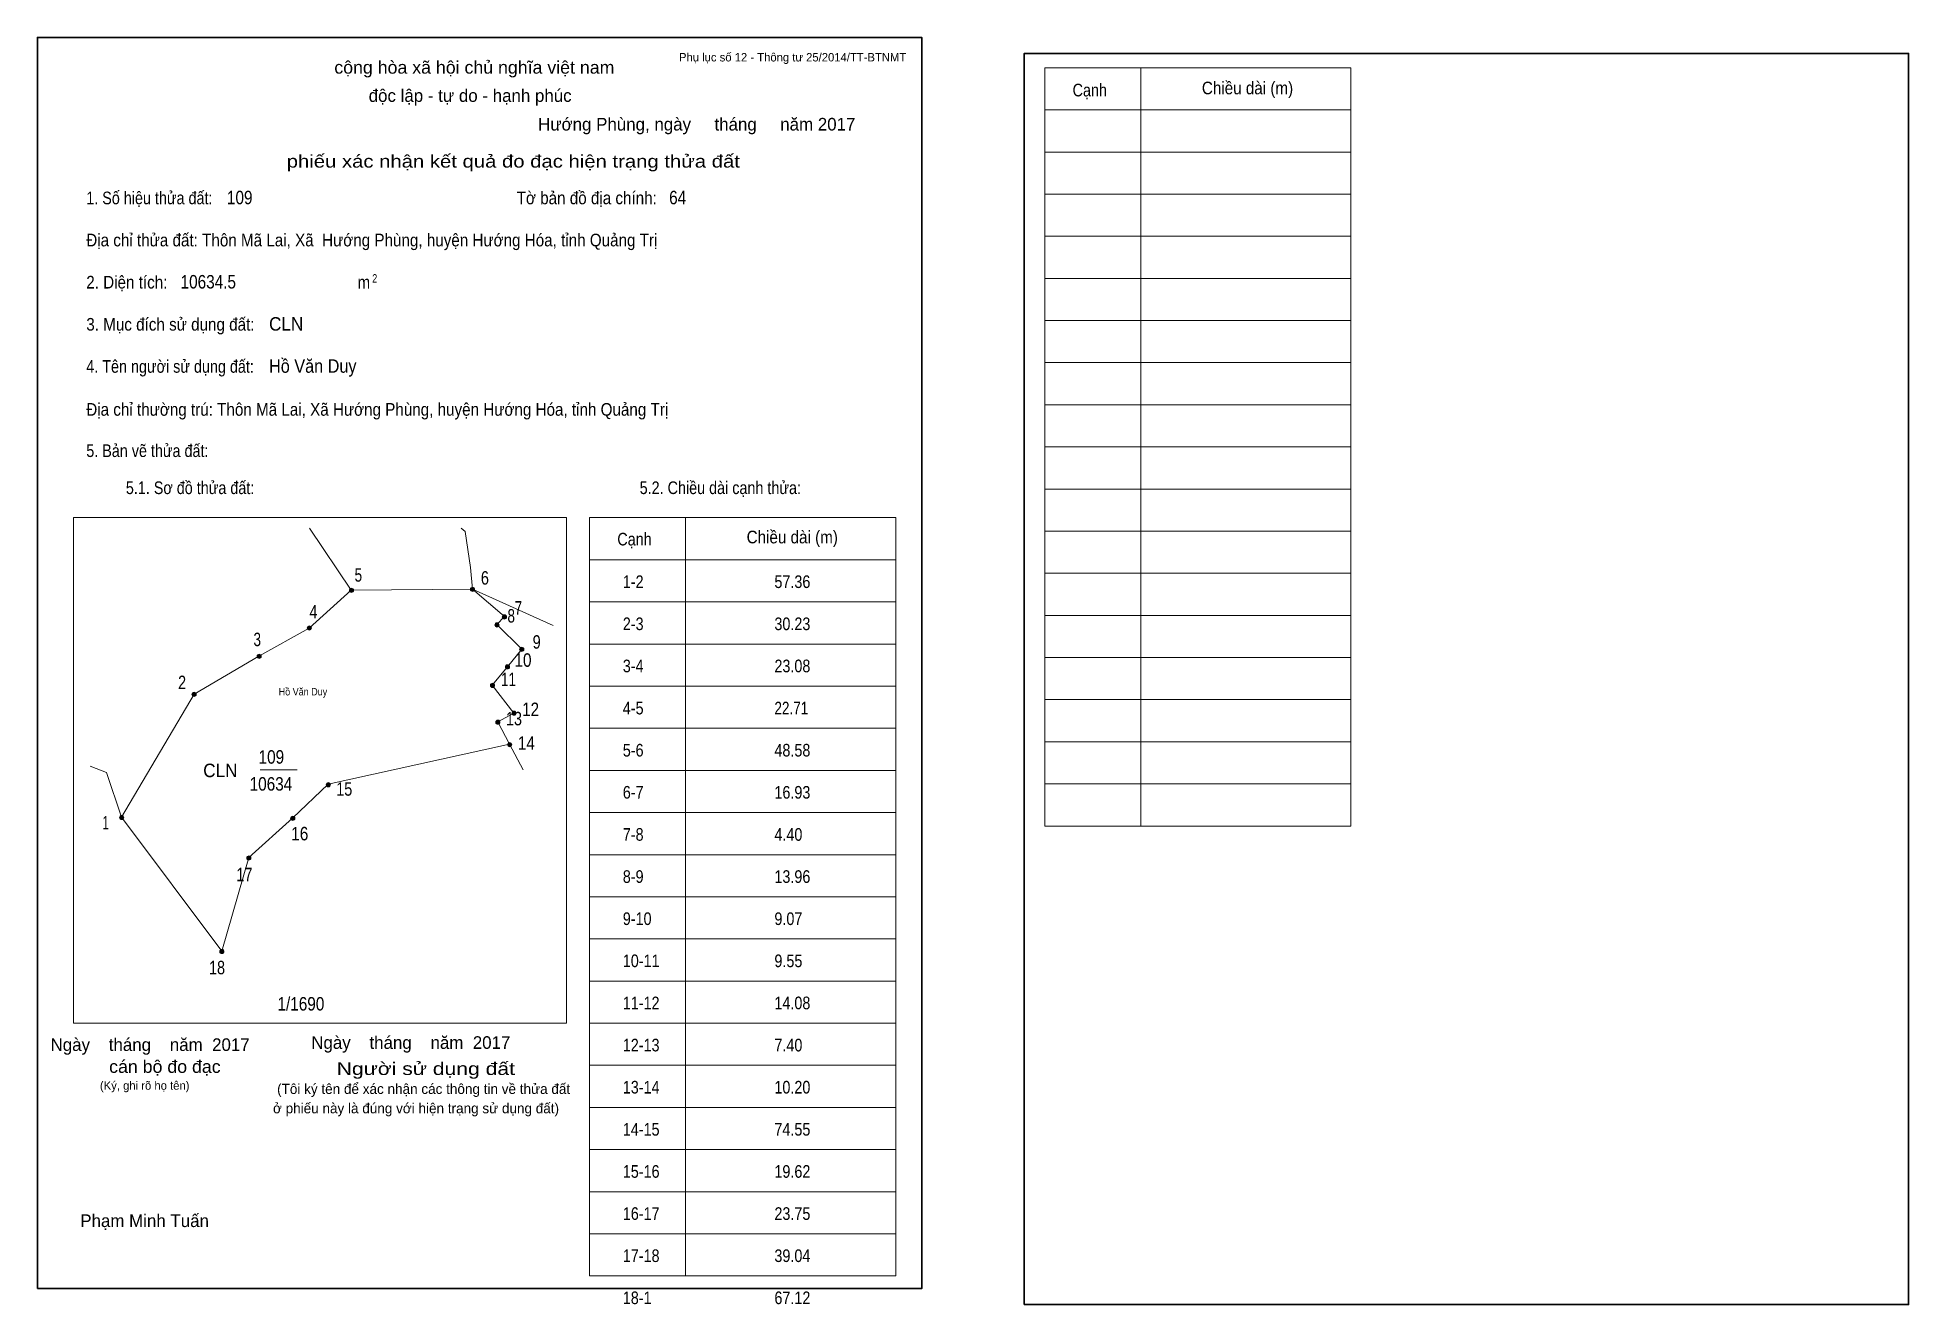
# Model space of a CAD drawing. Header units: centimetres. Extents: x 0 to 44.4, y -0.4 to 29.7.
import ezdxf
from ezdxf.enums import TextEntityAlignment as Align

# ---------------------------------------------------------------- set-up
doc = ezdxf.new("R2010")
doc.units = ezdxf.units.CM
doc.header["$LTSCALE"] = 0.12
for name, color, linetype in [('2', 7, 'Continuous'), ('30', 7, 'Continuous'), ('33', 7, 'Continuous'), ('34', 7, 'Continuous')]:
    doc.layers.add(name, color=color, linetype=linetype)
for name, color, linetype, lineweight in [('32', 7, 'Continuous', 13), ('6', 7, 'Continuous', 13), ('63', 7, 'Continuous', 13), ('7', 7, 'Continuous', 13)]:
    doc.layers.add(name, color=color, linetype=linetype, lineweight=lineweight)

msp = doc.modelspace()

# ---------------------------------------------------------------- hatches: boundary and pattern name
at = {"layer": '32'}
for points in [[(7.5066, 16.576, 1), (7.4066, 16.576, 1)], [(10.3813, 16.5997, 1), (10.2813, 16.5997, 1)], [(6.5053, 15.6795, 1), (6.4053, 15.6795, 1)], [(10.9612, 15.7535, 1), (10.8612, 15.7535, 1)], [(11.1387, 15.944, 1), (11.0387, 15.944, 1)], [(11.55, 15.1741, 1), (11.45, 15.1741, 1)], [(5.3153, 15.009, 1), (5.2153, 15.009, 1)], [(11.2109, 14.7581, 1), (11.1109, 14.7581, 1)], [(10.8565, 14.3179, 1), (10.7565, 14.3179, 1)], [(3.7702, 14.1072, 1), (3.6702, 14.1072, 1)], [(10.9837, 13.445, 1), (10.8837, 13.445, 1)], [(11.366, 13.6587, 1), (11.266, 13.6587, 1)], [(11.2642, 12.9107, 1), (11.1642, 12.9107, 1)], [(6.9562, 11.9603, 1), (6.8562, 11.9603, 1)], [(2.05, 11.181, 1), (1.95, 11.181, 1)], [(6.1124, 11.1627, 1), (6.0124, 11.1627, 1)], [(5.0697, 10.2206, 1), (4.9697, 10.2206, 1)], [(4.43, 8.0009, 1), (4.33, 8.0009, 1)]]:
    msp.add_hatch(color=256, dxfattribs=at).paths.add_polyline_path(points)

# ---------------------------------------------------------------- linework, layer by layer
for centre in [(7.4566, 16.576), (10.3313, 16.5997), (6.4553, 15.6795), (10.9112, 15.7535), (11.0887, 15.944), (11.5, 15.1741), (5.2653, 15.009), (11.1609, 14.7581), (10.8065, 14.3179), (3.7202, 14.1072), (10.9337, 13.445), (11.316, 13.6587), (11.2142, 12.9107), (6.9062, 11.9603), (2, 11.181), (6.0624, 11.1627), (5.0197, 10.2206), (4.38, 8.0009)]:
    msp.add_circle(centre, 0.05, dxfattribs=at)
at = {"layer": '6'}
for p, q in [((7.45, 16.58), (10.33, 16.6)), ((10.33, 16.6), (11.09, 15.95)), ((11.5, 15.18), (11.16, 14.76)), ((2, 11.19), (3.72, 14.11)), ((4.38, 8.01), (2, 11.19))]:
    msp.add_line(p, q, dxfattribs=at)
for points in [[(6.46, 18.05), (7.45, 16.58), (6.45, 15.68)], [(10.06, 18.05), (10.16, 17.97), (10.28, 17.12), (10.33, 16.6), (12.25, 15.74)], [(3.72, 14.11), (5.26, 15.01), (6.45, 15.68)], [(11.09, 15.95), (10.91, 15.76), (11.5, 15.18)], [(11.16, 14.76), (10.8, 14.32), (11.31, 13.66)], [(11.31, 13.66), (10.93, 13.45), (11.21, 12.92), (11.53, 12.31)], [(11.21, 12.92), (6.9, 11.97), (6.06, 11.17), (5.02, 10.23), (4.38, 8.01)], [(2, 11.19), (1.64, 12.25), (1.25, 12.4)]]:
    msp.add_lwpolyline(points, dxfattribs=at)
at = {"layer": '63'}
for p, q in [((23.92, 28.98), (31.19, 28.98)), ((23.92, 10.98), (23.92, 28.98)), ((26.2, 10.98), (26.2, 28.98)), ((31.19, 10.98), (31.19, 28.98)), ((23.92, 27.98), (31.19, 27.98)), ((23.92, 26.98), (31.19, 26.98)), ((23.92, 25.98), (31.19, 25.98)), ((23.92, 24.98), (31.19, 24.98)), ((23.92, 23.98), (31.19, 23.98)), ((23.92, 22.98), (31.19, 22.98)), ((23.92, 21.98), (31.19, 21.98)), ((23.92, 20.98), (31.19, 20.98)), ((23.92, 19.98), (31.19, 19.98)), ((23.92, 18.98), (31.19, 18.98)), ((0.86, 18.3), (12.56, 18.3)), ((0.86, 6.3), (0.86, 18.3)), ((12.56, 6.3), (12.56, 18.3)), ((13.11, 18.3), (20.38, 18.3)), ((13.11, 0.3), (13.11, 18.3)), ((15.39, 0.3), (15.39, 18.3)), ((20.38, 0.3), (20.38, 18.3)), ((23.92, 17.98), (31.19, 17.98)), ((13.11, 17.3), (20.38, 17.3)), ((23.92, 16.98), (31.19, 16.98)), ((13.11, 16.3), (20.38, 16.3)), ((23.92, 15.98), (31.19, 15.98)), ((13.11, 15.3), (20.38, 15.3)), ((23.92, 14.98), (31.19, 14.98)), ((13.11, 14.3), (20.38, 14.3)), ((23.92, 13.98), (31.19, 13.98)), ((13.11, 13.3), (20.38, 13.3)), ((23.92, 12.98), (31.19, 12.98)), ((13.11, 12.3), (20.38, 12.3)), ((23.92, 11.98), (31.19, 11.98)), ((13.11, 11.3), (20.38, 11.3)), ((23.92, 10.98), (31.19, 10.98)), ((13.11, 10.3), (20.38, 10.3)), ((13.11, 9.3), (20.38, 9.3)), ((13.11, 8.3), (20.38, 8.3)), ((13.11, 7.3), (20.38, 7.3)), ((0.86, 6.3), (12.56, 6.3)), ((13.11, 6.3), (20.38, 6.3)), ((13.11, 5.3), (20.38, 5.3)), ((13.11, 4.3), (20.38, 4.3)), ((13.11, 3.3), (20.38, 3.3)), ((13.11, 2.3), (20.38, 2.3)), ((13.11, 1.3), (20.38, 1.3)), ((13.11, 0.3), (20.38, 0.3))]:
    msp.add_line(p, q, dxfattribs=at)
at = {"layer": '63', "lineweight": 35}
for points in [[(0, 0), (0, 29.7), (21, 29.7), (21, 0)], [(23.43, -0.38), (23.43, 29.32), (44.43, 29.32), (44.43, -0.38)]]:
    msp.add_lwpolyline(points, close=True, dxfattribs=at)
at = {"layer": '7'}
msp.add_line((5.29, 12.31), (6.17, 12.31), dxfattribs=at)

# ---------------------------------------------------------------- texts
at = {"layer": '2', "width": 0.9}
msp.add_text('Hồ Văn Duy', height=0.1775, dxfattribs=at).set_placement((6.305, 14.08), align=Align.CENTER)
at = {"layer": '30'}
for s, height, width, p in [('1-2', 0.3, 0.85, (13.9, 16.63)), ('57.36', 0.3, 0.85, (17.5, 16.63)), ('2-3', 0.3, 0.85, (13.9, 15.63)), ('30.23', 0.3, 0.85, (17.5, 15.63)), ('3-4', 0.3, 0.85, (13.9, 14.63)), ('23.08', 0.3, 0.85, (17.5, 14.63)), ('4-5', 0.3, 0.85, (13.9, 13.63)), ('22.71', 0.3, 0.8, (17.5, 13.63)), ('5-6', 0.3, 0.85, (13.9, 12.63)), ('48.58', 0.3, 0.85, (17.5, 12.63)), ('6-7', 0.3, 0.85, (13.9, 11.63)), ('16.93', 0.3, 0.85, (17.5, 11.63)), ('7-8', 0.3, 0.85, (13.9, 10.63)), ('4.40', 0.3, 0.85, (17.5, 10.63)), ('8-9', 0.3, 0.85, (13.9, 9.63)), ('13.96', 0.3, 0.85, (17.5, 9.63)), ('9-10', 0.3, 0.85, (13.9, 8.63)), ('9.07', 0.3, 0.85, (17.5, 8.63)), ('10-11', 0.3, 0.85, (13.9, 7.63)), ('9.55', 0.3, 0.85, (17.5, 7.63)), ('1/1690', 0.32, 0.85, (5.7, 6.6)), ('11-12', 0.3, 0.85, (13.9, 6.63)), ('14.08', 0.3, 0.85, (17.5, 6.63)), ('12-13', 0.3, 0.85, (13.9, 5.63)), ('7.40', 0.3, 0.85, (17.5, 5.63)), ('13-14', 0.3, 0.85, (13.9, 4.63)), ('10.20', 0.3, 0.85, (17.5, 4.63)), ('14-15', 0.3, 0.85, (13.9, 3.63)), ('74.55', 0.3, 0.85, (17.5, 3.63)), ('15-16', 0.3, 0.85, (13.9, 2.63)), ('19.62', 0.3, 0.85, (17.5, 2.63)), ('16-17', 0.3, 0.85, (13.9, 1.63)), ('23.75', 0.3, 0.85, (17.5, 1.63)), ('17-18', 0.3, 0.85, (13.9, 0.63)), ('39.04', 0.3, 0.85, (17.5, 0.63)), ('18-1', 0.3, 0.85, (13.9, -0.37)), ('67.12', 0.3, 0.85, (17.5, -0.37))]:
    msp.add_text(s, height=height, dxfattribs=dict(at, width=width)).set_placement(p)
at = {"layer": '32'}
for s, width, p in [('5', 0.75, (7.62, 16.78)), ('6', 0.8, (10.625, 16.71)), ('4', 0.8, (6.555, 15.91)), ('8', 0.75, (11.25, 15.81)), ('7', 0.75, (11.42, 16)), ('3', 0.75, (5.22, 15.25)), ('9', 0.8, (11.855, 15.19)), ('10', 0.85, (11.53, 14.76)), ('2', 0.8, (3.435, 14.23)), ('11', 0.75, (11.185, 14.3)), ('12', 0.85, (11.71, 13.59)), ('13', 0.8, (11.315, 13.37)), ('14', 0.85, (11.61, 12.79)), ('15', 0.8, (7.285, 11.7)), ('1', 0.65, (1.62, 10.9)), ('16', 0.85, (6.23, 10.64)), ('17', 0.8, (4.915, 9.67)), ('18', 0.8, (4.265, 7.46))]:
    msp.add_text(s, height=0.32, dxfattribs=dict(at, width=width)).set_placement(p, align=Align.CENTER)
at = {"layer": '33', "width": 0.95}
msp.add_text('CLN', height=0.32, dxfattribs=at).set_placement((4.75, 12.14), align=Align.RIGHT)
at = {"layer": '33', "width": 0.85}
for s, p in [('109', (5.555, 12.46)), ('10634', (5.545, 11.82))]:
    msp.add_text(s, height=0.32, dxfattribs=at).set_placement(p, align=Align.CENTER)
at = {"layer": '34'}
for s, width, p in [('109', 0.85, (4.5, 25.74)), ('64', 0.85, (15, 25.74)), ('10634.5', 0.85, (3.4, 23.74)), ('CLN', 0.95, (5.5, 22.74)), ('Hồ Văn Duy', 0.9, (5.5, 21.74))]:
    msp.add_text(s, height=0.32, dxfattribs=dict(at, width=width)).set_placement(p)
at = {"layer": '63'}
for s, height, p in [('Phụ lục số 12 - Thông tư 25/2014/TT-BTNMT', 0.2, (20.63, 29.13)), ('Ngày    tháng    năm  2017', 0.3, (5.04, 5.64)), ('Ngày    tháng    năm  2017', 0.3, (11.23, 5.69)), ('(Ký, ghi rõ họ tên)', 0.2, (3.61, 4.72))]:
    msp.add_text(s, height=height, dxfattribs=at).set_placement(p, align=Align.RIGHT)
at = {"layer": '63', "width": 1.05}
msp.add_text('cộng hòa xã hội chủ nghĩa việt nam', height=0.3, dxfattribs=at).set_placement((10.375, 28.84), align=Align.CENTER)
at = {"layer": '63'}
for s, height, p in [('độc lập - tự do - hạnh phúc', 0.3, (10.275, 28.17)), ('Hướng Phùng, ngày     tháng     năm 2017', 0.3, (15.655, 27.49)), ('(Tôi ký tên để xác nhận các thông tin về thửa đất ', 0.24, (9.215, 4.62)), ('ở phiếu này là đúng với hiện trạng sử dụng đất)', 0.24, (8.99, 4.16)), ('Phạm Minh Tuấn', 0.3, (2.545, 1.46))]:
    msp.add_text(s, height=height, dxfattribs=at).set_placement(p, align=Align.CENTER)
for s, height, width, p in [('Cạnh', 0.3, 0.85, (24.58, 28.3)), ('Chiều dài (m)', 0.3, 0.9, (27.65, 28.35)), ('1. Số hiệu thửa đất:', 0.3, 0.85, (1.16, 25.74)), ('Tờ bản đồ địa chính:', 0.3, 0.9, (11.38, 25.74)), ('Địa chỉ thửa đất: Thôn Mã Lai, Xã  Hướng Phùng, huyện Hướng Hóa, tỉnh Quảng Trị', 0.3, 0.9, (1.16, 24.74)), ('2. Diện tích:', 0.3, 0.9, (1.16, 23.74)), ('2', 0.2, 0.8, (7.95, 23.88)), ('m', 0.3, 0.9, (7.6, 23.74)), ('3. Mục đích sử dụng đất:', 0.3, 0.9, (1.16, 22.74)), ('4. Tên người sử dụng đất:', 0.3, 0.85, (1.16, 21.74)), ('Địa chỉ thường trú: Thôn Mã Lai, Xã Hướng Phùng, huyện Hướng Hóa, tỉnh Quảng Trị', 0.3, 0.9, (1.16, 20.72)), ('5. Bản vẽ thửa đất:', 0.3, 0.85, (1.16, 19.74)), ('5.1. Sơ đồ thửa đất:', 0.3, 0.85, (2.1, 18.86)), ('5.2. Chiều dài cạnh thửa:', 0.3, 0.85, (14.3, 18.86)), ('Cạnh', 0.3, 0.85, (13.77, 17.64)), ('Chiều dài (m)', 0.3, 0.9, (16.84, 17.69))]:
    msp.add_text(s, height=height, dxfattribs=dict(at, width=width)).set_placement(p)
for s, width, p in [('phiếu xác nhận kết quả đo đạc hiện trạng thửa đất', 1.2, (16.68, 26.61)), ('cán bộ đo đạc', 1.05, (4.35, 5.12)), ('Người sử dụng đất', 1.25, (11.34, 5.07))]:
    msp.add_text(s, height=0.3, dxfattribs=dict(at, width=width)).set_placement(p, align=Align.RIGHT)

doc.saveas('drawing.dxf')
